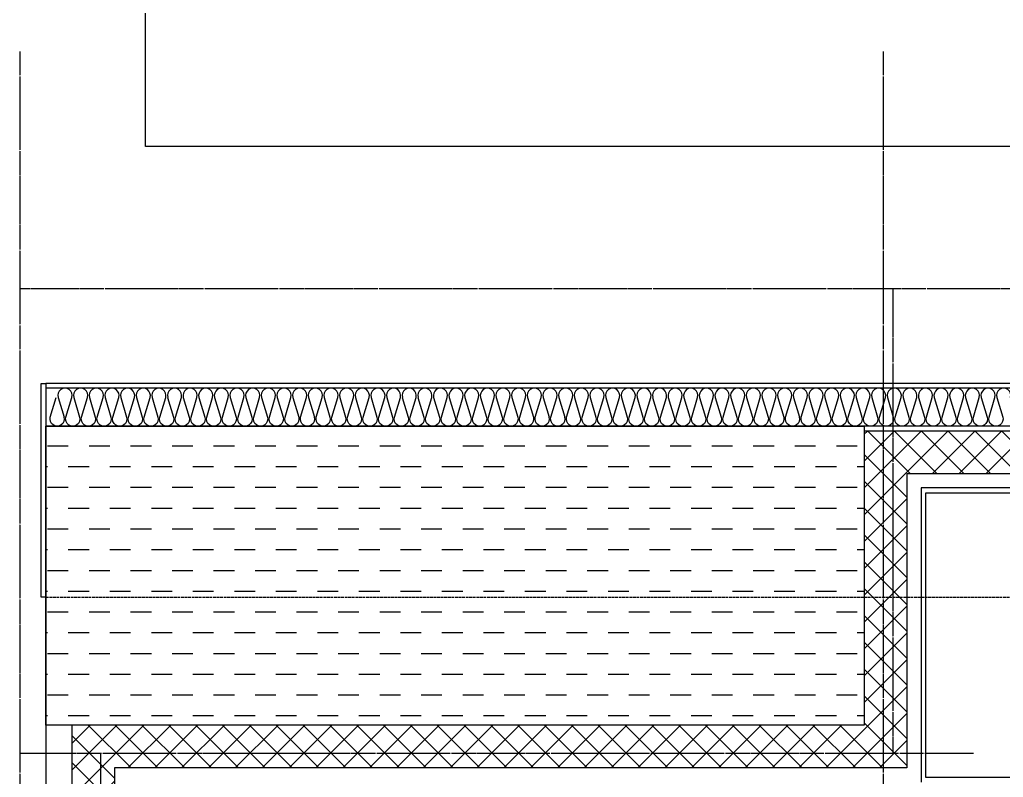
# Model space of a CAD drawing. Header units: millimetres. Extents: x 18456 to 179493, y -203649 to 469211.
# Drawn here: x 130560 to 132633, y -180654 to -179057 of the extents above; entities that cross this region are included whole.
import ezdxf

# ---------------------------------------------------------------- set-up
doc = ezdxf.new("R2010")
doc.units = ezdxf.units.MM
doc.linetypes.add('X-평면도(기본형)$0$CEN', pattern=[52.5, 50, -1, 0.5, -1])
doc.linetypes.add('X-평면도(기본형)$0$HID2', pattern=[7.5, 6, -1.5])
for name, color, linetype, true_color in [('X-평면도(기본형)$0$40HAT', 9, 'Continuous', 0x808080), ('X-평면도(기본형)$0$CEN', 1, 'X-평면도(기본형)$0$CEN', 0xff0000), ('X-평면도(기본형)$0$FIN', 9, 'Continuous', 0x808080), ('X-평면도(기본형)$0$FUR', 6, 'Continuous', 0xff00ff), ('X-평면도(기본형)$0$INS', 9, 'Continuous', 0x808080), ('X-평면도(기본형)$0$INSUL', 9, 'Continuous', 0x808080), ('X-평면도(기본형)$0$UIS', 7, 'X-평면도(기본형)$0$HID2', 0x000000), ('X-평면도(기본형)$0$W1', 2, 'Continuous', 0xffff00), ('X-평면도(기본형)$0$W2', 3, 'Continuous', 0x00ff00), ('X-평면도(기본형)$0$설비OPEN', 9, 'Continuous', 0x808080)]:
    doc.layers.add(name, color=color, linetype=linetype, true_color=true_color)

# ---------------------------------------------------------------- blocks, each defined once
blk = doc.blocks.new('X-평면도(기본형)$0$is')
at = {"layer": 'X-평면도(기본형)$0$INS'}
blk.add_line((0, 450), (0, 0), dxfattribs=at)
at = {"layer": 'X-평면도(기본형)$0$W1'}
blk.add_lwpolyline([(0, 0), (-10, 0), (-10, 450), (0, 450)], dxfattribs=at)
blk = doc.blocks.new('U42 (X-평면도(기본형)$0$ins-l)')
at = {"layer": 'X-평면도(기본형)$0$INSUL', "color": 8, "true_color": 0x808080}
for p, q in [((1850.5, 24.2), (1835.1, 75.8)), ((1871.1, 75.8), (1855.7, 24.2)), ((1891.7, 24.2), (1876.3, 75.8)), ((1912.4, 75.8), (1896.9, 24.2)), ((1933, 24.2), (1917.5, 75.8)), ((1953.6, 75.8), (1938.1, 24.2)), ((1974.2, 24.2), (1958.7, 75.8)), ((1994.8, 75.8), (1979.3, 24.2)), ((2015.4, 24.2), (1999.9, 75.8)), ((2036, 75.8), (2020.6, 24.2)), ((2056.6, 24.2), (2041.2, 75.8)), ((2077.2, 75.8), (2061.8, 24.2)), ((2097.8, 24.2), (2082.4, 75.8)), ((2118.5, 75.8), (2103, 24.2)), ((2139.1, 24.2), (2123.6, 75.8)), ((2159.7, 75.8), (2144.2, 24.2)), ((2180.3, 24.2), (2164.8, 75.8)), ((2200.9, 75.8), (2185.4, 24.2)), ((2221.5, 24.2), (2206, 75.8)), ((2242.1, 75.8), (2226.7, 24.2)), ((2262.7, 24.2), (2247.3, 75.8)), ((2283.3, 75.8), (2267.9, 24.2)), ((2303.9, 24.2), (2288.5, 75.8)), ((2324.6, 75.8), (2309.1, 24.2)), ((2345.2, 24.2), (2329.7, 75.8)), ((2365.8, 75.8), (2350.3, 24.2)), ((2386.4, 24.2), (2370.9, 75.8)), ((2407, 75.8), (2391.5, 24.2)), ((2427.6, 24.2), (2412.1, 75.8)), ((2448.2, 75.8), (2432.8, 24.2)), ((2468.8, 24.2), (2453.4, 75.8)), ((2489.4, 75.8), (2474, 24.2)), ((2510, 24.2), (2494.6, 75.8)), ((2530.7, 75.8), (2515.2, 24.2)), ((2551.3, 24.2), (2535.8, 75.8)), ((2571.9, 75.8), (2556.4, 24.2)), ((2592.5, 24.2), (2577, 75.8)), ((2613.1, 75.8), (2597.6, 24.2)), ((2633.7, 24.2), (2618.2, 75.8)), ((2654.3, 75.8), (2638.9, 24.2)), ((2674.9, 24.2), (2659.5, 75.8)), ((2695.5, 75.8), (2680.1, 24.2)), ((2716.1, 24.2), (2700.7, 75.8)), ((2736.7, 75.8), (2721.3, 24.2)), ((2757.4, 24.2), (2741.9, 75.8)), ((2778, 75.8), (2762.5, 24.2)), ((2798.6, 24.2), (2783.1, 75.8)), ((2819.2, 75.8), (2803.7, 24.2)), ((2839.8, 24.2), (2824.3, 75.8)), ((2860.4, 75.8), (2845, 24.2)), ((2881, 24.2), (2865.6, 75.8)), ((2901.6, 75.8), (2886.2, 24.2)), ((2922.2, 24.2), (2906.8, 75.8)), ((2942.8, 75.8), (2927.4, 24.2)), ((2963.5, 24.2), (2948, 75.8)), ((2984.1, 75.8), (2968.6, 24.2)), ((3004.7, 24.2), (2989.2, 75.8)), ((3025.3, 75.8), (3009.8, 24.2)), ((3045.9, 24.2), (3030.4, 75.8)), ((3066.5, 75.8), (3051, 24.2)), ((3087.1, 24.2), (3071.7, 75.8)), ((3107.7, 75.8), (3092.3, 24.2)), ((3128.3, 24.2), (3112.9, 75.8)), ((3148.9, 75.8), (3133.5, 24.2)), ((3169.6, 24.2), (3154.1, 75.8)), ((3190.2, 75.8), (3174.7, 24.2)), ((3210.8, 24.2), (3195.3, 75.8)), ((3231.4, 75.8), (3215.9, 24.2)), ((3252, 24.2), (3236.5, 75.8)), ((3272.6, 75.8), (3257.1, 24.2)), ((3293.2, 24.2), (3277.8, 75.8)), ((3313.8, 75.8), (3298.4, 24.2)), ((3334.4, 24.2), (3319, 75.8)), ((3355, 75.8), (3339.6, 24.2)), ((3375.7, 24.2), (3360.2, 75.8)), ((3396.3, 75.8), (3380.8, 24.2)), ((3416.9, 24.2), (3401.4, 75.8)), ((3437.5, 75.8), (3422, 24.2)), ((3458.1, 24.2), (3442.6, 75.8)), ((3478.7, 75.8), (3463.2, 24.2)), ((3499.3, 24.2), (3483.9, 75.8)), ((3519.9, 75.8), (3504.5, 24.2)), ((3540.5, 24.2), (3525.1, 75.8)), ((3561.1, 75.8), (3545.7, 24.2)), ((3581.8, 24.2), (3566.3, 75.8)), ((3602.4, 75.8), (3586.9, 24.2)), ((3623, 24.2), (3607.5, 75.8)), ((3643.6, 75.8), (3628.1, 24.2)), ((3664.2, 24.2), (3648.7, 75.8)), ((3684.8, 75.8), (3669.3, 24.2)), ((3705.4, 24.2), (3690, 75.8)), ((3726, 75.8), (3710.6, 24.2)), ((3746.6, 24.2), (3731.2, 75.8)), ((3767.2, 75.8), (3751.8, 24.2)), ((3787.9, 24.2), (3772.4, 75.8)), ((3808.5, 75.8), (3793, 24.2)), ((3829.1, 24.2), (3813.6, 75.8)), ((3849.7, 75.8), (3834.2, 24.2)), ((3870.3, 24.2), (3854.8, 75.8)), ((3890.9, 75.8), (3875.4, 24.2)), ((3911.5, 24.2), (3896.1, 75.8)), ((3932.1, 75.8), (3916.7, 24.2)), ((3952.7, 24.2), (3937.3, 75.8)), ((3973.3, 75.8), (3957.9, 24.2)), ((3993.9, 24.2), (3978.5, 75.8)), ((4014.6, 75.8), (3999.1, 24.2)), ((4035.2, 24.2), (4019.7, 75.8)), ((4055.8, 75.8), (4040.3, 24.2)), ((4076.4, 24.2), (4060.9, 75.8)), ((4097, 75.8), (4081.5, 24.2)), ((4117.6, 24.2), (4102.2, 75.8)), ((4138.2, 75.8), (4122.8, 24.2)), ((4158.8, 24.2), (4143.4, 75.8)), ((4179.4, 75.8), (4164, 24.2)), ((4200, 24.2), (4184.6, 75.8)), ((4220.7, 75.8), (4205.2, 24.2)), ((4241.3, 24.2), (4225.8, 75.8)), ((4261.9, 75.8), (4246.4, 24.2)), ((4282.5, 24.2), (4267, 75.8)), ((4303.1, 75.8), (4287.6, 24.2)), ((4323.7, 24.2), (4308.2, 75.8)), ((4344.3, 75.8), (4328.9, 24.2))]:
    blk.add_line(p, q, dxfattribs=at)
at = {"layer": 'X-평면도(기본형)$0$INSUL', "color": 8, "true_color": 0x808080, "extrusion": (0, 0, -1)}
for centre in [(-1853.1, 81.2), (-1894.3, 81.2), (-1935.5, 81.2), (-1976.8, 81.2), (-2018, 81.2), (-2059.2, 81.2), (-2100.4, 81.2), (-2141.6, 81.2), (-2182.9, 81.2), (-2224.1, 81.2), (-2265.3, 81.2), (-2306.5, 81.2), (-2347.7, 81.2), (-2389, 81.2), (-2430.2, 81.2), (-2471.4, 81.2), (-2512.6, 81.2), (-2553.8, 81.2), (-2595.1, 81.2), (-2636.3, 81.2), (-2677.5, 81.2), (-2718.7, 81.2), (-2759.9, 81.2), (-2801.2, 81.2), (-2842.4, 81.2), (-2883.6, 81.2), (-2924.8, 81.2), (-2966, 81.2), (-3007.3, 81.2), (-3048.5, 81.2), (-3089.7, 81.2), (-3130.9, 81.2), (-3172.1, 81.2), (-3213.4, 81.2), (-3254.6, 81.2), (-3295.8, 81.2), (-3337, 81.2), (-3378.2, 81.2), (-3419.4, 81.2), (-3460.7, 81.2), (-3501.9, 81.2), (-3543.1, 81.2), (-3584.3, 81.2), (-3625.5, 81.2), (-3666.8, 81.2), (-3708, 81.2), (-3749.2, 81.2), (-3790.4, 81.2), (-3831.6, 81.2), (-3872.9, 81.2), (-3914.1, 81.2), (-3955.3, 81.2), (-3996.5, 81.2), (-4037.7, 81.2), (-4079, 81.2), (-4120.2, 81.2), (-4161.4, 81.2), (-4202.6, 81.2), (-4243.8, 81.2), (-4285.1, 81.2), (-4326.3, 81.2)]:
    blk.add_arc(centre, 18.8, 343.3008, 196.6992, dxfattribs=at)
at = {"layer": 'X-평면도(기본형)$0$INSUL', "color": 8, "true_color": 0x808080}
for centre in [(1832.5, 18.8), (1873.7, 18.8), (1914.9, 18.8), (1956.2, 18.8), (1997.4, 18.8), (2038.6, 18.8), (2079.8, 18.8), (2121, 18.8), (2162.2, 18.8), (2203.5, 18.8), (2244.7, 18.8), (2285.9, 18.8), (2327.1, 18.8), (2368.3, 18.8), (2409.6, 18.8), (2450.8, 18.8), (2492, 18.8), (2533.2, 18.8), (2574.4, 18.8), (2615.7, 18.8), (2656.9, 18.8), (2698.1, 18.8), (2739.3, 18.8), (2780.5, 18.8), (2821.8, 18.8), (2863, 18.8), (2904.2, 18.8), (2945.4, 18.8), (2986.6, 18.8), (3027.9, 18.8), (3069.1, 18.8), (3110.3, 18.8), (3151.5, 18.8), (3192.7, 18.8), (3234, 18.8), (3275.2, 18.8), (3316.4, 18.8), (3357.6, 18.8), (3398.8, 18.8), (3440.1, 18.8), (3481.3, 18.8), (3522.5, 18.8), (3563.7, 18.8), (3604.9, 18.8), (3646.2, 18.8), (3687.4, 18.8), (3728.6, 18.8), (3769.8, 18.8), (3811, 18.8), (3852.3, 18.8), (3893.5, 18.8), (3934.7, 18.8), (3975.9, 18.8), (4017.1, 18.8), (4058.4, 18.8), (4099.6, 18.8), (4140.8, 18.8), (4182, 18.8), (4223.2, 18.8), (4264.5, 18.8), (4305.7, 18.8)]:
    blk.add_arc(centre, 18.8, 163.3008, 16.6992, dxfattribs=at)

msp = doc.modelspace()

# ---------------------------------------------------------------- hatches: boundary and pattern name
at = {"layer": 'X-평면도(기본형)$0$40HAT'}
h = msp.add_hatch(dxfattribs=at)
h.set_pattern_fill('H3', color=256, scale=40, style=0, pattern_type=2)
h.set_pattern_definition([(315, (-605844.544, -337778.427), (28.2842712, 28.2842712), []), (45, (-605844.544, -337778.427), (-28.2842712, 28.2842712), [])])
h.paths.add_polyline_path([(130669.6, -182574.2), (130759.6, -182574.2), (130759.6, -180634.2), (132429.6, -180634.2), (132429.6, -180014.2), (133609.6, -180014.2), (133609.6, -181584.2), (133719.6, -181584.2), (133719.6, -179924.2), (132339.6, -179924.2), (132339.6, -180544.2), (130669.6, -180544.2)], flags=0)
at = {"layer": 'X-평면도(기본형)$0$설비OPEN'}
h = msp.add_hatch(dxfattribs=at)
h.set_pattern_fill('DASH', color=256, scale=350, style=0, pattern_type=2)
h.set_pattern_definition([(0, (-337462.93, -322449.154), (43.75, 43.75), [43.75, -43.75])])
h.paths.add_polyline_path([(132339.6, -180544.2), (130614.6, -180544.2), (130614.6, -179914.2), (132339.6, -179914.2)], flags=0)

# ---------------------------------------------------------------- linework, layer by layer
at = {"layer": 'X-평면도(기본형)$0$CEN'}
for p, q in [((130559.6, -179124.2), (130559.6, -189134.2)), ((132379.6, -179124.2), (132379.6, -182684.2)), ((136879.6, -179624.2), (130559.6, -179624.2)), ((132399.6, -179624.2), (132399.6, -180604.2)), ((132569.6, -180604.2), (130559.6, -180604.2)), ((130729.6, -180604.2), (130729.6, -182684.2))]:
    msp.add_line(p, q, dxfattribs=at)
at = {"layer": 'X-평면도(기본형)$0$FIN'}
for p, q in [((133579.6, -180044.2), (132459.6, -180044.2)), ((132459.6, -180044.2), (132459.6, -180664.2))]:
    msp.add_line(p, q, dxfattribs=at)
at = {"layer": 'X-평면도(기본형)$0$FUR'}
msp.add_lwpolyline([(132469.6, -180054.2), (133569.6, -180054.2), (133569.6, -180654.2), (132469.6, -180654.2)], close=True, dxfattribs=at)
at = {"layer": 'X-평면도(기본형)$0$INS'}
for p, q in [((134099.6, -179834.2), (130614.6, -179834.2)), ((134179.6, -179914.2), (130614.6, -179914.2))]:
    msp.add_line(p, q, dxfattribs=at)
at = {"layer": 'X-평면도(기본형)$0$UIS'}
msp.add_lwpolyline([(130614.6, -180274.2), (136519.6, -180274.2)], dxfattribs=at)
at = {"layer": 'X-평면도(기본형)$0$W1'}
for p, q in [((130824.6, -179324.2), (130824.6, -173614.2)), ((133424.6, -179324.2), (130824.6, -179324.2)), ((134089.6, -179824.2), (130614.6, -179824.2)), ((130614.6, -180274.2), (130614.6, -182574.2))]:
    msp.add_line(p, q, dxfattribs=at)
at = {"layer": 'X-평면도(기본형)$0$W2'}
for p, q in [((133719.6, -179924.2), (132339.6, -179924.2)), ((132339.6, -179924.2), (132339.6, -180544.2)), ((133609.6, -180014.2), (132429.6, -180014.2)), ((132429.6, -180014.2), (132429.6, -180634.2)), ((130669.6, -180544.2), (130669.6, -182574.2)), ((132339.6, -180544.2), (130669.6, -180544.2)), ((132429.6, -180634.2), (130759.6, -180634.2)), ((130759.6, -180634.2), (130759.6, -182574.2))]:
    msp.add_line(p, q, dxfattribs=at)
at = {"layer": 'X-평면도(기본형)$0$설비OPEN'}
msp.add_lwpolyline([(132339.6, -180544.2), (130614.6, -180544.2), (130614.6, -179914.2), (132339.6, -179914.2)], close=True, dxfattribs=at)

# ---------------------------------------------------------------- block references
at = {"layer": 'X-평면도(기본형)$0$INSUL', "xscale": 0.7999999999999996, "yscale": 0.7999999999999996, "zscale": 0.7999999999999996, "rotation": 180}
msp.add_blockref('U42 (X-평면도(기본형)$0$ins-l)', (134099.6, -179834.2), dxfattribs=at)
at = {"layer": 'X-평면도(기본형)$0$W1'}
msp.add_blockref('X-평면도(기본형)$0$is', (130614.6, -180274.2), dxfattribs=at)

doc.saveas('drawing.dxf')
